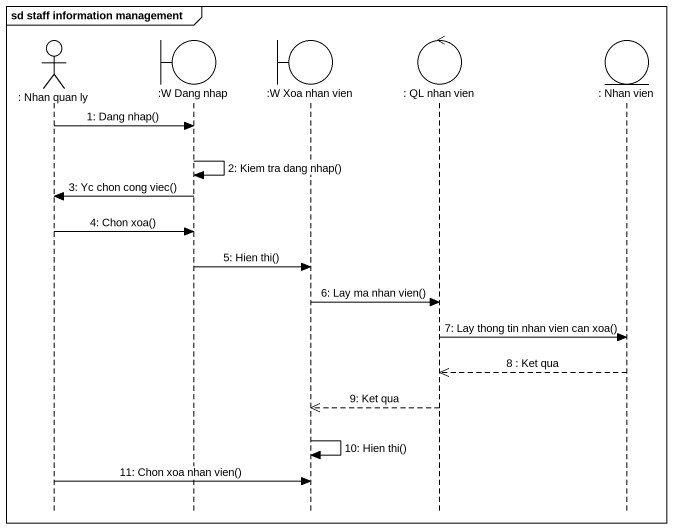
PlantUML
@startuml
mainframe sd staff information management
hide footbox
actor ": Nhan quan ly" as Nhan_quan_ly
boundary ":W Dang nhap" as W_Dang_nhap
boundary ":W Xoa nhan vien" as W_Xoa_nhan_vien
control ": QL nhan vien" as QL_nhan_vien
entity ": Nhan vien" as Nhan_vien

Nhan_quan_ly -> W_Dang_nhap : 1: Dang nhap()
W_Dang_nhap -> W_Dang_nhap : 2: Kiem tra dang nhap()
W_Dang_nhap -> Nhan_quan_ly : 3: Yc chon cong viec()
Nhan_quan_ly -> W_Dang_nhap : 4: Chon xoa()
W_Dang_nhap -> W_Xoa_nhan_vien : 5: Hien thi()
W_Xoa_nhan_vien -> QL_nhan_vien : 6: Lay ma nhan vien()
QL_nhan_vien -> Nhan_vien : 7: Lay thong tin nhan vien can xoa()
Nhan_vien -->> QL_nhan_vien : 8 : Ket qua
QL_nhan_vien -->> W_Xoa_nhan_vien : 9: Ket qua
W_Xoa_nhan_vien -> W_Xoa_nhan_vien : 10: Hien thi()
Nhan_quan_ly -> W_Xoa_nhan_vien : 11: Chon xoa nhan vien()
@enduml
